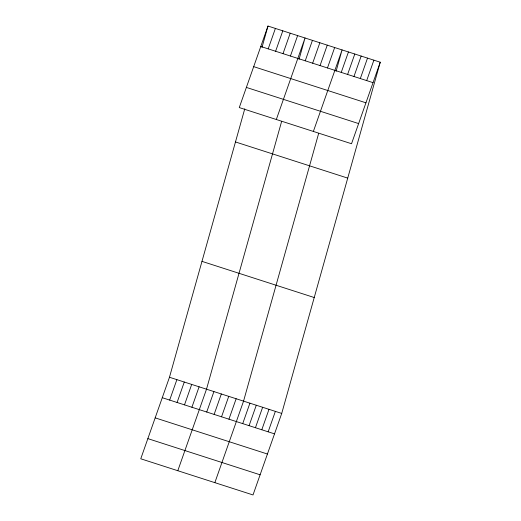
<?xml version="1.0" encoding="UTF-8"?>
<svg xmlns="http://www.w3.org/2000/svg" width="521" height="521" viewBox="0 0 521 521"><rect width="100%" height="100%" fill="white"/><g stroke="black" fill="none" stroke-linecap="round" stroke-linejoin="round"><path stroke-width="0.78" d="M380.239 62.214L351.532 143.737L239.276 107.573L267.989 26.05L380.239 62.214L281.724 413.427L253.011 494.95L140.761 458.786L169.468 377.263L244.766 108.837M261.985 47.437L267.989 26.05M281.614 121.458L206.511 389.2L177.804 470.723M299.034 59.368L305.032 37.981L276.325 119.504M318.657 133.396L243.554 401.131L214.847 482.654M336.078 71.305L342.076 49.918L313.368 131.442M268.198 48.876L275.394 28.434M275.609 51.26L282.805 30.824M283.014 53.65L290.21 33.207M290.425 56.034L297.621 35.597M169.677 400.089L176.88 379.653M177.088 402.479L184.284 382.036M305.241 60.807L312.437 40.371M184.499 404.863L191.695 384.426M312.652 63.197L319.848 42.755M191.904 407.253L199.1 386.81M320.057 65.581L327.26 45.145M327.468 67.971L334.664 47.528M206.72 412.026L213.923 391.584M214.131 414.41L221.327 393.974M341.235 72.406L348.438 51.97M221.542 416.8L228.739 396.357M347.598 74.457L354.794 54.015M228.947 419.184L236.15 398.747M353.961 76.502L361.157 56.066M360.324 78.554L367.52 58.118M242.721 423.619L249.917 403.182M366.68 80.605L373.883 60.162M249.077 425.67L256.28 405.234M255.44 427.721L262.636 407.279M261.803 429.766L268.999 409.33M268.165 431.818L275.362 411.382M260.787 46.486L373.043 82.65M253.688 66.649L365.944 102.813M246.374 87.417L358.63 123.581M235.472 141.953L347.728 178.117M201.979 261.366L314.235 297.53M169.468 377.263L281.724 413.427M162.272 397.705L274.521 433.869M155.173 417.862L267.423 454.025M147.86 438.63L260.109 474.794"/></g></svg>
